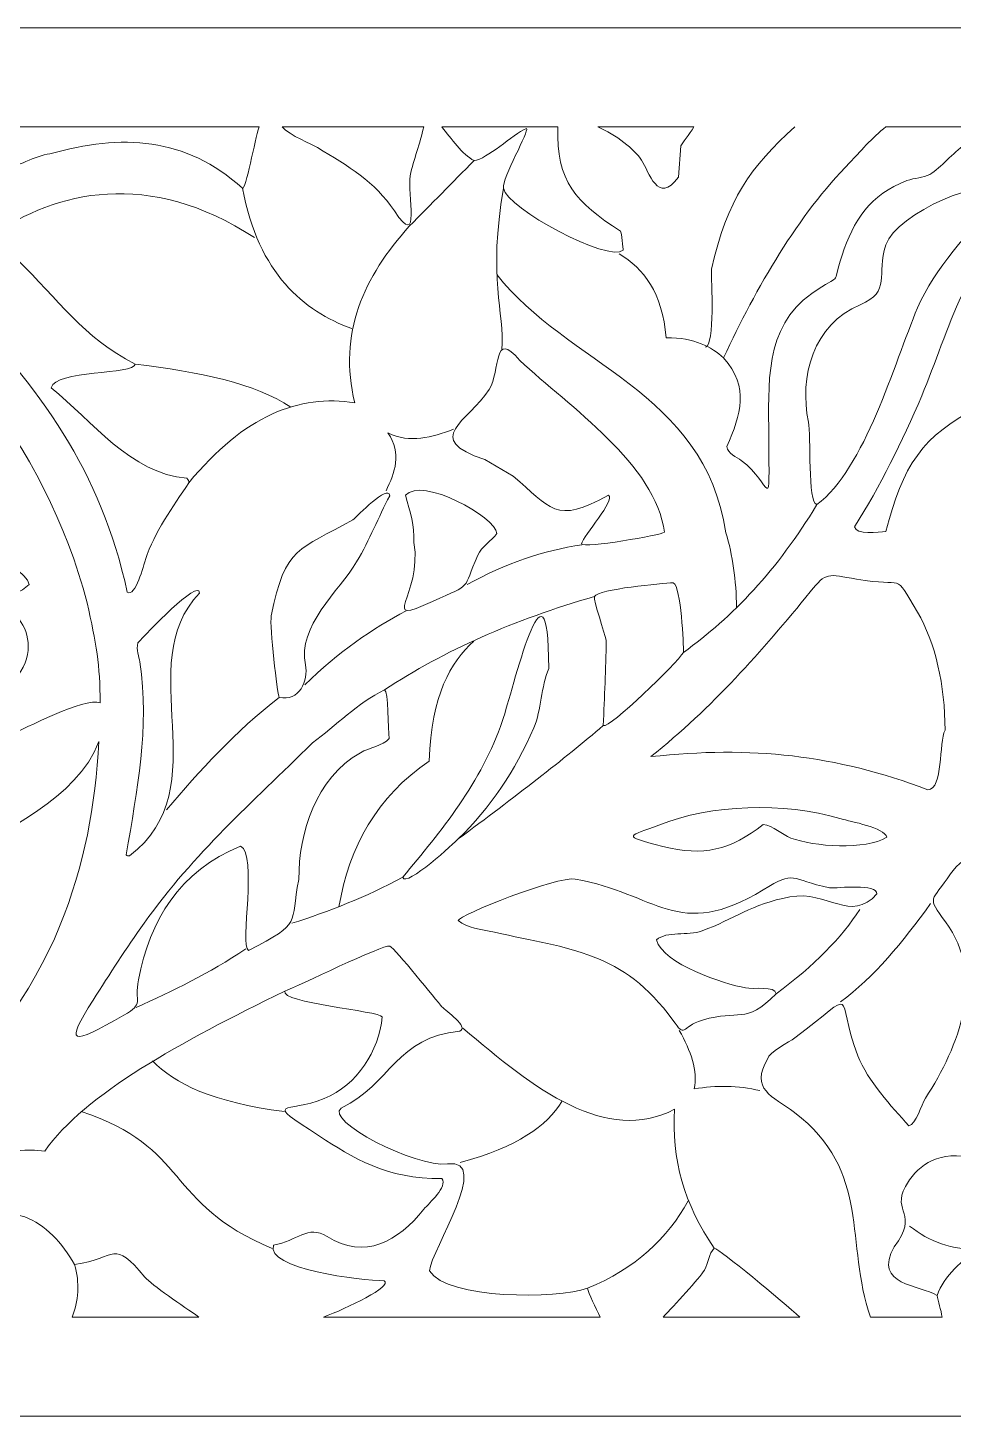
# Model space of a CAD drawing. Header units: centimetres. Extents: x 1.9 to 20.1, y -9.5 to -4.
# Drawn here: x 12.86 to 16.55, y -9.5 to -3.96 of the extents above; entities that cross this region are included whole.
import ezdxf

# ---------------------------------------------------------------- set-up
doc = ezdxf.new("R2010")
doc.units = ezdxf.units.CM
doc.header["$MEASUREMENT"] = 0
doc.layers.add('layer 1', color=7, linetype='Continuous')

msp = doc.modelspace()

# ---------------------------------------------------------------- linework, layer by layer
at = {"layer": 'layer 1', "color": 250, "lineweight": 9}
msp.add_open_spline([(20.06732, -3.95678), (20.06732, -3.95678), (20.06732, -9.5), (20.06732, -9.5), (20.06732, -9.5), (20.06732, -9.5), (1.85394, -9.5), (1.85394, -9.5), (1.85394, -9.5), (1.85394, -9.5), (1.85394, -3.95678), (1.85394, -3.95678), (1.85394, -3.95678), (1.85394, -3.95678), (20.06732, -3.95678), (20.06732, -3.95678)], degree=3, knots=[0, 0, 0, 0, 0.2, 0.2, 0.2, 0.2, 0.4, 0.4, 0.4, 0.4, 0.6, 0.6, 0.6, 0.6, 1, 1, 1, 1], dxfattribs=at)
at = {"layer": 'layer 1', "color": 7, "lineweight": 9}
for points, knots in [([(16.28242, -4.35274), (16.28242, -4.35274), (17.21853, -4.35274), (17.21853, -4.35274), (17.21853, -4.35274), (17.15992, -4.39029), (17.11792, -4.44594), (17.08216, -4.50475), (17.08216, -4.50475), (17.0283, -4.59328), (17.04896, -4.59611), (16.978, -4.50301), (16.978, -4.50301), (16.89273, -4.39125), (16.7509, -4.3215), (16.59842, -4.42283), (16.59842, -4.42283), (16.54866, -4.45587), (16.50377, -4.5146), (16.45704, -4.54218), (16.45704, -4.54218), (16.43076, -4.55766), (16.39739, -4.5552), (16.36585, -4.56713), (16.36585, -4.56713), (16.21951, -4.62252), (16.15226, -4.72785), (16.10725, -4.86469), (16.10725, -4.86469), (16.06199, -5.00222), (16.11669, -4.92676), (15.98632, -5.0179), (15.98632, -5.0179), (15.79451, -5.15202), (15.81466, -5.38584), (15.8152, -5.58804), (15.8152, -5.58804), (15.81604, -5.917), (15.82876, -5.77847), (15.70541, -5.68424), (15.70541, -5.68424), (15.6863, -5.66968), (15.65138, -5.65749), (15.64776, -5.629), (15.64776, -5.629), (15.70444, -5.49752), (15.73865, -5.39556), (15.63474, -5.27446), (15.63474, -5.27446), (15.76535, -4.99333), (15.93255, -4.7044), (16.13892, -4.49407), (16.13892, -4.49407), (16.17476, -4.45753), (16.22919, -4.39275), (16.28242, -4.35274)], [0, 0, 0, 0, 0.0666667, 0.0666667, 0.0666667, 0.0666667, 0.1333333, 0.1333333, 0.1333333, 0.1333333, 0.2, 0.2, 0.2, 0.2, 0.2666667, 0.2666667, 0.2666667, 0.2666667, 0.3333333, 0.3333333, 0.3333333, 0.3333333, 0.4, 0.4, 0.4, 0.4, 0.4666667, 0.4666667, 0.4666667, 0.4666667, 0.5333333, 0.5333333, 0.5333333, 0.5333333, 0.6, 0.6, 0.6, 0.6, 0.6666667, 0.6666667, 0.6666667, 0.6666667, 0.7333333, 0.7333333, 0.7333333, 0.7333333, 0.8, 0.8, 0.8, 0.8, 0.8666667, 0.8666667, 0.8666667, 0.8666667, 1, 1, 1, 1]), ([(12.49574, -4.35274), (12.49574, -4.35274), (13.78126, -4.35274), (13.78126, -4.35274), (13.78126, -4.35274), (13.76441, -4.40409), (13.72782, -4.60667), (13.71472, -4.59741), (13.71472, -4.59741), (13.48778, -4.39159), (13.23353, -4.37986), (12.94631, -4.46024), (12.94631, -4.46024), (12.88878, -4.46521), (12.80907, -4.51956), (12.76961, -4.51009), (12.76961, -4.51009), (12.73864, -4.50271), (12.7117, -4.45932), (12.68589, -4.44239), (12.68589, -4.44239), (12.65968, -4.42528), (12.55865, -4.38365), (12.49574, -4.35274)], [0, 0, 0, 0, 0.1428571, 0.1428571, 0.1428571, 0.1428571, 0.2857143, 0.2857143, 0.2857143, 0.2857143, 0.4285714, 0.4285714, 0.4285714, 0.4285714, 0.5714286, 0.5714286, 0.5714286, 0.5714286, 0.7142857, 0.7142857, 0.7142857, 0.7142857, 1, 1, 1, 1]), ([(13.87307, -4.35274), (13.87307, -4.35274), (14.43799, -4.35274), (14.43799, -4.35274), (14.43799, -4.35274), (14.42414, -4.41916), (14.39778, -4.48127), (14.38447, -4.54752), (14.38447, -4.54752), (14.37083, -4.61555), (14.4289, -4.84946), (14.32119, -4.68826), (14.32119, -4.68826), (14.24234, -4.57021), (14.13847, -4.50994), (14.01423, -4.4353), (14.01423, -4.4353), (13.99284, -4.42241), (13.90403, -4.38662), (13.87307, -4.35274)], [0, 0, 0, 0, 0.1666667, 0.1666667, 0.1666667, 0.1666667, 0.3333333, 0.3333333, 0.3333333, 0.3333333, 0.5, 0.5, 0.5, 0.5, 0.6666667, 0.6666667, 0.6666667, 0.6666667, 1, 1, 1, 1]), ([(14.51008, -4.35274), (14.51008, -4.35274), (14.97317, -4.35274), (14.97317, -4.35274), (14.97317, -4.35274), (14.96554, -4.56958), (15.04604, -4.65518), (15.22354, -4.76845), (15.22354, -4.76845), (15.22729, -4.7747), (15.2341, -4.83816), (15.23468, -4.84507), (15.23468, -4.84507), (15.17561, -4.89535), (14.76939, -4.67809), (14.75658, -4.59741), (14.75658, -4.59741), (14.75003, -4.55619), (14.86191, -4.36768), (14.84773, -4.35867), (14.84773, -4.35867), (14.79266, -4.38241), (14.68883, -4.48327), (14.63935, -4.48694), (14.63935, -4.48694), (14.59196, -4.46408), (14.54871, -4.39751), (14.51008, -4.35274)], [0, 0, 0, 0, 0.125, 0.125, 0.125, 0.125, 0.25, 0.25, 0.25, 0.25, 0.375, 0.375, 0.375, 0.375, 0.5, 0.5, 0.5, 0.5, 0.625, 0.625, 0.625, 0.625, 0.75, 0.75, 0.75, 0.75, 1, 1, 1, 1]), ([(15.13265, -4.35274), (15.13265, -4.35274), (15.51581, -4.35274), (15.51581, -4.35274), (15.51581, -4.35274), (15.4985, -4.38111), (15.46905, -4.41928), (15.46354, -4.42817), (15.46354, -4.42817), (15.46354, -4.42817), (15.45424, -4.55286), (15.45424, -4.55286), (15.45424, -4.55286), (15.37101, -4.66658), (15.33831, -4.53174), (15.30727, -4.4852), (15.30727, -4.4852), (15.27899, -4.44285), (15.20566, -4.38299), (15.13265, -4.35274)], [0, 0, 0, 0, 0.1666667, 0.1666667, 0.1666667, 0.1666667, 0.3333333, 0.3333333, 0.3333333, 0.3333333, 0.5, 0.5, 0.5, 0.5, 0.6666667, 0.6666667, 0.6666667, 0.6666667, 1, 1, 1, 1]), ([(15.91854, -4.35274), (15.74329, -4.50972), (15.64826, -4.64447), (15.58635, -4.91992), (15.58635, -4.91992), (15.58551, -4.96376), (15.60095, -5.22582), (15.5622, -5.23171)], [0, 0, 0, 0, 0.3333333, 0.3333333, 0.3333333, 0.3333333, 1, 1, 1, 1]), ([(16.72311, -4.63837), (16.69992, -4.52828), (16.32277, -4.70027), (16.28217, -4.82368), (16.28217, -4.82368), (16.2428, -4.94324), (16.30524, -5.01002), (16.1798, -5.06246), (16.1798, -5.06246), (15.99349, -5.1403), (15.93518, -5.351), (15.97331, -5.53101), (15.97331, -5.53101), (15.98416, -5.58228), (15.96889, -5.85456), (16.0068, -5.86065), (16.0068, -5.86065), (16.19991, -5.71686), (16.31383, -5.29995), (16.40865, -5.07493), (16.40865, -5.07493), (16.47632, -4.91432), (16.61615, -4.77887), (16.72311, -4.63837)], [0, 0, 0, 0, 0.1428571, 0.1428571, 0.1428571, 0.1428571, 0.2857143, 0.2857143, 0.2857143, 0.2857143, 0.4285714, 0.4285714, 0.4285714, 0.4285714, 0.5714286, 0.5714286, 0.5714286, 0.5714286, 0.7142857, 0.7142857, 0.7142857, 0.7142857, 1, 1, 1, 1]), ([(13.14697, -6.65158), (13.08514, -6.62811), (12.84394, -6.75692), (12.78821, -6.77999), (12.78821, -6.77999), (12.79259, -6.753), (12.79764, -6.56724), (12.80685, -6.55727), (12.80685, -6.55727), (12.95899, -6.39178), (12.74115, -6.14562), (12.68959, -6.39336), (12.68959, -6.39336), (12.65881, -6.54129), (12.76643, -6.46361), (12.61333, -6.55017), (12.61333, -6.55017), (12.44246, -6.64671), (12.51013, -6.69514), (12.45702, -6.48067), (12.45702, -6.48067), (12.45702, -6.16314), (12.24305, -6.58112), (12.23005, -6.57687), (12.23005, -6.57687), (12.22454, -6.57508), (12.03457, -6.30159), (12.02726, -6.29183), (12.02726, -6.29183), (11.84026, -6.10645), (11.95114, -6.21428), (12.08121, -6.10293), (12.08121, -6.10293), (12.12651, -6.1029), (12.18407, -6.15379), (12.22262, -6.16884), (12.22262, -6.16884), (12.34569, -6.21711), (12.73393, -6.30843), (12.86447, -6.17957), (12.86447, -6.17957), (12.84957, -6.09406), (12.46491, -5.9372), (12.40308, -5.92477), (12.40308, -5.92477), (12.34694, -5.9135), (12.20281, -5.93428), (12.17052, -5.92123), (12.17052, -5.92123), (12.15613, -5.91543), (12.13468, -5.86336), (12.15379, -5.85527), (12.15379, -5.85527), (12.15596, -5.85435), (12.26238, -5.88798), (12.27656, -5.89093), (12.27656, -5.89093), (12.50304, -5.93799), (12.65922, -5.72049), (12.49236, -5.54707), (12.49236, -5.54707), (12.48702, -5.53059), (12.50942, -5.51286), (12.51284, -5.49897), (12.51284, -5.49897), (12.57762, -5.23679), (12.33417, -5.39686), (12.25984, -5.29227), (12.25984, -5.29227), (12.16397, -5.15736), (11.95364, -5.28576), (11.9287, -5.42414), (11.9287, -5.42414), (11.9287, -5.42414), (11.9287, -5.58984), (11.9287, -5.58984), (11.9287, -5.58984), (11.96444, -5.67422), (11.95289, -5.77338), (11.92493, -5.65574), (11.92493, -5.65574), (11.87847, -5.46026), (11.85769, -5.28593), (11.67748, -5.14973), (11.67748, -5.14973), (11.65683, -5.13412), (11.56025, -5.08106), (11.56025, -5.06067), (11.56025, -5.06067), (11.6766, -4.95211), (11.86228, -5.00881), (11.68123, -4.87356), (11.68123, -4.87356), (11.5291, -4.75993), (11.48317, -4.75601), (11.29794, -4.75601), (11.29794, -4.75601), (11.2511, -4.76465), (11.20301, -4.79426), (11.15657, -4.80052), (11.15657, -4.80052), (11.1481, -4.79339), (11.04465, -4.60847), (11.04494, -4.60809), (11.04494, -4.60809), (11.21335, -4.57438), (11.768, -4.73824), (11.87095, -4.80232), (11.87095, -4.80232), (12.50371, -5.06613), (12.9292, -5.62295), (13.0952, -6.25261), (13.0952, -6.25261), (13.13086, -6.41356), (13.14729, -6.50162), (13.14697, -6.65158)], [0, 0, 0, 0, 0.0333333, 0.0333333, 0.0333333, 0.0333333, 0.0666667, 0.0666667, 0.0666667, 0.0666667, 0.1, 0.1, 0.1, 0.1, 0.1333333, 0.1333333, 0.1333333, 0.1333333, 0.1666667, 0.1666667, 0.1666667, 0.1666667, 0.2, 0.2, 0.2, 0.2, 0.2333333, 0.2333333, 0.2333333, 0.2333333, 0.2666667, 0.2666667, 0.2666667, 0.2666667, 0.3, 0.3, 0.3, 0.3, 0.3333333, 0.3333333, 0.3333333, 0.3333333, 0.3666667, 0.3666667, 0.3666667, 0.3666667, 0.4, 0.4, 0.4, 0.4, 0.4333333, 0.4333333, 0.4333333, 0.4333333, 0.4666667, 0.4666667, 0.4666667, 0.4666667, 0.5, 0.5, 0.5, 0.5, 0.5333333, 0.5333333, 0.5333333, 0.5333333, 0.5666667, 0.5666667, 0.5666667, 0.5666667, 0.6, 0.6, 0.6, 0.6, 0.6333333, 0.6333333, 0.6333333, 0.6333333, 0.6666667, 0.6666667, 0.6666667, 0.6666667, 0.7, 0.7, 0.7, 0.7, 0.7333333, 0.7333333, 0.7333333, 0.7333333, 0.7666667, 0.7666667, 0.7666667, 0.7666667, 0.8, 0.8, 0.8, 0.8, 0.8333333, 0.8333333, 0.8333333, 0.8333333, 0.8666667, 0.8666667, 0.8666667, 0.8666667, 0.9, 0.9, 0.9, 0.9, 0.9333333, 0.9333333, 0.9333333, 0.9333333, 1, 1, 1, 1]), ([(17.04124, -4.68113), (17.01988, -4.71559), (17.04691, -4.7871), (17.02263, -4.82192), (17.02263, -4.82192), (17.00774, -4.8432), (16.92127, -4.87524), (16.89423, -4.89139), (16.89423, -4.89139), (16.71751, -4.99713), (16.67573, -5.13767), (16.71198, -5.32435), (16.71198, -5.32435), (16.73817, -5.45968), (16.77472, -5.41104), (16.65795, -5.46869), (16.65795, -5.46869), (16.42455, -5.58382), (16.34959, -5.70851), (16.28217, -5.96753), (16.28217, -5.96753), (16.25355, -5.97045), (16.16245, -5.98296), (16.15748, -5.94972), (16.15748, -5.94972), (16.25872, -5.78673), (16.34708, -5.6114), (16.42542, -5.4259), (16.42542, -5.4259), (16.534, -5.16875), (16.60723, -4.8432), (16.844, -4.71321), (16.844, -4.71321), (16.88722, -4.68952), (17.03473, -4.59461), (17.04124, -4.68113)], [0, 0, 0, 0, 0.1, 0.1, 0.1, 0.1, 0.2, 0.2, 0.2, 0.2, 0.3, 0.3, 0.3, 0.3, 0.4, 0.4, 0.4, 0.4, 0.5, 0.5, 0.5, 0.5, 0.6, 0.6, 0.6, 0.6, 0.7, 0.7, 0.7, 0.7, 0.8, 0.8, 0.8, 0.8, 1, 1, 1, 1]), ([(13.50076, -5.77335), (13.43731, -5.87092), (13.36347, -5.96979), (13.32776, -6.07978), (13.32776, -6.07978), (13.32101, -6.10056), (13.28772, -6.23309), (13.25518, -6.20986), (13.25518, -6.20986), (13.15188, -5.73079), (12.9061, -5.38717), (12.56494, -5.04465), (12.56494, -5.04465), (12.47167, -4.97202), (12.39991, -4.96421), (12.50542, -4.89497), (12.50542, -4.89497), (12.69594, -4.76986), (12.68191, -4.75168), (12.81607, -4.8825), (12.81607, -4.8825), (12.98135, -5.04364), (13.07722, -5.19187), (13.2868, -5.29941), (13.2868, -5.29941), (13.28467, -5.34225), (12.96426, -5.32306), (12.9519, -5.39386), (12.9519, -5.39386), (13.11677, -5.52755), (13.26728, -5.73576), (13.49329, -5.75553), (13.49329, -5.75553), (13.49996, -5.7635), (13.50076, -5.76313), (13.50076, -5.77335)], [0, 0, 0, 0, 0.1, 0.1, 0.1, 0.1, 0.2, 0.2, 0.2, 0.2, 0.3, 0.3, 0.3, 0.3, 0.4, 0.4, 0.4, 0.4, 0.5, 0.5, 0.5, 0.5, 0.6, 0.6, 0.6, 0.6, 0.7, 0.7, 0.7, 0.7, 0.8, 0.8, 0.8, 0.8, 1, 1, 1, 1]), ([(13.50076, -5.77335), (13.72156, -5.50515), (13.94237, -5.41788), (14.16312, -5.45442), (14.16312, -5.45442), (14.095, -5.17638), (14.19878, -4.9507), (14.38076, -4.74888)], [0, 0, 0, 0, 0.3333333, 0.3333333, 0.3333333, 0.3333333, 1, 1, 1, 1]), ([(15.218, -4.85935), (15.31657, -4.9177), (15.38937, -5.01411), (15.40589, -5.19428), (15.40589, -5.19428), (15.52086, -5.19416), (15.58585, -5.23082), (15.63474, -5.27446)], [0, 0, 0, 0, 0.3333333, 0.3333333, 0.3333333, 0.3333333, 1, 1, 1, 1]), ([(14.73034, -4.94235), (15.00575, -5.29803), (15.55874, -5.40616), (15.64404, -5.97291), (15.64404, -5.97291), (15.67112, -6.06235), (15.68521, -6.1618), (15.68625, -6.27131)], [0, 0, 0, 0, 0.3333333, 0.3333333, 0.3333333, 0.3333333, 1, 1, 1, 1]), ([(15.39842, -5.97112), (15.38674, -5.98091), (15.07758, -6.03699), (15.06728, -6.01742), (15.06728, -6.01742), (15.07579, -5.98384), (15.20465, -5.84217), (15.1752, -5.82323), (15.1752, -5.82323), (14.96407, -5.94154), (14.94305, -5.87341), (14.79566, -5.7466), (14.79566, -5.7466), (14.79566, -5.7466), (14.68216, -5.68069), (14.68216, -5.68069), (14.68216, -5.68069), (14.42969, -5.59717), (14.61645, -5.52955), (14.69893, -5.40094), (14.69893, -5.40094), (14.74644, -5.32677), (14.71315, -5.15632), (14.82173, -5.28513), (14.82173, -5.28513), (15.01997, -5.46952), (15.36517, -5.7015), (15.39842, -5.97112)], [0, 0, 0, 0, 0.125, 0.125, 0.125, 0.125, 0.25, 0.25, 0.25, 0.25, 0.375, 0.375, 0.375, 0.375, 0.5, 0.5, 0.5, 0.5, 0.625, 0.625, 0.625, 0.625, 0.75, 0.75, 0.75, 0.75, 1, 1, 1, 1]), ([(14.28777, -5.80542), (14.32319, -5.73238), (14.35148, -5.658), (14.29557, -5.57406), (14.29557, -5.57406), (14.38289, -5.61698), (14.4702, -5.59305), (14.55746, -5.55955)], [0, 0, 0, 0, 0.3333333, 0.3333333, 0.3333333, 0.3333333, 1, 1, 1, 1]), ([(14.73051, -5.97646), (14.70768, -6.0042), (14.6691, -6.0286), (14.65425, -6.06197), (14.65425, -6.06197), (14.58929, -6.20806), (14.63873, -6.17164), (14.47379, -6.24727), (14.47379, -6.24727), (14.24998, -6.34986), (14.4339, -6.22454), (14.39937, -6.01208), (14.39937, -6.01208), (14.40166, -5.94208), (14.3841, -5.89122), (14.36586, -5.82323), (14.36586, -5.82323), (14.43066, -5.74719), (14.72583, -5.90963), (14.73051, -5.97646)], [0, 0, 0, 0, 0.1666667, 0.1666667, 0.1666667, 0.1666667, 0.3333333, 0.3333333, 0.3333333, 0.3333333, 0.5, 0.5, 0.5, 0.5, 0.6666667, 0.6666667, 0.6666667, 0.6666667, 1, 1, 1, 1]), ([(14.30258, -5.82498), (14.25662, -5.91204), (14.22432, -5.99924), (14.17051, -6.08872), (14.17051, -6.08872), (14.10051, -6.2051), (13.93248, -6.34723), (13.96585, -6.50029), (13.96585, -6.50029), (13.97962, -6.56315), (13.94099, -6.64796), (13.86169, -6.63031), (13.86169, -6.63031), (13.85426, -6.61609), (13.82209, -6.3451), (13.83002, -6.30426), (13.83002, -6.30426), (13.88496, -6.02322), (13.94141, -6.04308), (14.15565, -5.92123), (14.15565, -5.92123), (14.17317, -5.90663), (14.29699, -5.77727), (14.30258, -5.82498)], [0, 0, 0, 0, 0.1428571, 0.1428571, 0.1428571, 0.1428571, 0.2857143, 0.2857143, 0.2857143, 0.2857143, 0.4285714, 0.4285714, 0.4285714, 0.4285714, 0.5714286, 0.5714286, 0.5714286, 0.5714286, 0.7142857, 0.7142857, 0.7142857, 0.7142857, 1, 1, 1, 1]), ([(14.937, -6.5145), (14.906, -6.58822), (14.90813, -6.68004), (14.87751, -6.75149), (14.87751, -6.75149), (14.803, -6.92529), (14.70251, -7.07134), (14.57612, -7.19515), (14.57612, -7.19515), (14.56606, -7.20499), (14.36615, -7.39255), (14.35472, -7.34836), (14.35472, -7.34836), (14.50624, -7.16548), (14.6701, -6.96762), (14.75286, -6.72297), (14.75286, -6.72297), (14.79124, -6.60941), (14.9362, -5.9911), (14.937, -6.5145)], [0, 0, 0, 0, 0.1666667, 0.1666667, 0.1666667, 0.1666667, 0.3333333, 0.3333333, 0.3333333, 0.3333333, 0.5, 0.5, 0.5, 0.5, 0.6666667, 0.6666667, 0.6666667, 0.6666667, 1, 1, 1, 1]), ([(16.51846, -6.76038), (16.49217, -6.81119), (16.51332, -6.99583), (16.44962, -6.99912), (16.44962, -6.99912), (16.08152, -6.85905), (15.74491, -6.82325), (15.34494, -6.86664), (15.34494, -6.86664), (15.58785, -6.67136), (15.78867, -6.44617), (15.98073, -6.20806), (15.98073, -6.20806), (16.04443, -6.12914), (16.05069, -6.1374), (16.16495, -6.15816), (16.16495, -6.15816), (16.36428, -6.19447), (16.30933, -6.1217), (16.40865, -6.29004), (16.40865, -6.29004), (16.47928, -6.40968), (16.51846, -6.58284), (16.51846, -6.76038)], [0, 0, 0, 0, 0.1428571, 0.1428571, 0.1428571, 0.1428571, 0.2857143, 0.2857143, 0.2857143, 0.2857143, 0.4285714, 0.4285714, 0.4285714, 0.4285714, 0.5714286, 0.5714286, 0.5714286, 0.5714286, 0.7142857, 0.7142857, 0.7142857, 0.7142857, 1, 1, 1, 1]), ([(13.54352, -6.2134), (13.26819, -6.50003), (13.6237, -6.9897), (13.26448, -7.26281), (13.26448, -7.26281), (13.26097, -7.26235), (13.25146, -7.26276), (13.25146, -7.25927), (13.25146, -7.25927), (13.29397, -6.996), (13.34525, -6.75717), (13.30541, -6.48781), (13.30541, -6.48781), (13.30278, -6.47), (13.2898, -6.43868), (13.29797, -6.41297), (13.29797, -6.41297), (13.32756, -6.37693), (13.54352, -6.15359), (13.54352, -6.2134)], [0, 0, 0, 0, 0.1666667, 0.1666667, 0.1666667, 0.1666667, 0.3333333, 0.3333333, 0.3333333, 0.3333333, 0.5, 0.5, 0.5, 0.5, 0.6666667, 0.6666667, 0.6666667, 0.6666667, 1, 1, 1, 1]), ([(15.47471, -6.4504), (15.44944, -6.49273), (15.17896, -6.75646), (15.15471, -6.74257), (15.15471, -6.74257), (15.15893, -6.62772), (15.16585, -6.51752), (15.16585, -6.40229), (15.16585, -6.40229), (15.1603, -6.37547), (15.11522, -6.24102), (15.11938, -6.22767), (15.11938, -6.22767), (15.13506, -6.19718), (15.38862, -6.17498), (15.43375, -6.17244), (15.43375, -6.17244), (15.46688, -6.18841), (15.47471, -6.42394), (15.47471, -6.4504)], [0, 0, 0, 0, 0.1666667, 0.1666667, 0.1666667, 0.1666667, 0.3333333, 0.3333333, 0.3333333, 0.3333333, 0.5, 0.5, 0.5, 0.5, 0.6666667, 0.6666667, 0.6666667, 0.6666667, 1, 1, 1, 1]), ([(14.09967, -7.46625), (14.14084, -7.22677), (14.2506, -7.02666), (14.46057, -6.8842), (14.46057, -6.8842), (14.46944, -6.61879), (14.54441, -6.49252), (14.63781, -6.40517)], [0, 0, 0, 0, 0.3333333, 0.3333333, 0.3333333, 0.3333333, 1, 1, 1, 1]), ([(14.30075, -6.79426), (14.27426, -6.82412), (14.2214, -6.83063), (14.1854, -6.85125), (14.1854, -6.85125), (14.00632, -6.9537), (13.93981, -7.1687), (13.93981, -7.35726), (13.93981, -7.35726), (13.90186, -7.54081), (13.95972, -7.52579), (13.73892, -7.64055), (13.73892, -7.64055), (13.70383, -7.61811), (13.77596, -7.25839), (13.7073, -7.22364), (13.7073, -7.22364), (13.46297, -7.32381), (13.3452, -7.52182), (13.29985, -7.75815), (13.29985, -7.75815), (13.28246, -7.84854), (13.32496, -7.85125), (13.24216, -7.89889), (13.24216, -7.89889), (13.02665, -8.02279), (13.00454, -8.01867), (13.11935, -7.83832), (13.11935, -7.83832), (13.18496, -7.7352), (13.25117, -7.63096), (13.32218, -7.53187), (13.32218, -7.53187), (13.52741, -7.24529), (13.74685, -7.05716), (13.99379, -6.81208), (13.99379, -6.81208), (14.08662, -6.74186), (14.17485, -6.65351), (14.28214, -6.60003), (14.28214, -6.60003), (14.29707, -6.60262), (14.2949, -6.75897), (14.30075, -6.79426)], [0, 0, 0, 0, 0.0833333, 0.0833333, 0.0833333, 0.0833333, 0.1666667, 0.1666667, 0.1666667, 0.1666667, 0.25, 0.25, 0.25, 0.25, 0.3333333, 0.3333333, 0.3333333, 0.3333333, 0.4166667, 0.4166667, 0.4166667, 0.4166667, 0.5, 0.5, 0.5, 0.5, 0.5833333, 0.5833333, 0.5833333, 0.5833333, 0.6666667, 0.6666667, 0.6666667, 0.6666667, 0.75, 0.75, 0.75, 0.75, 0.8333333, 0.8333333, 0.8333333, 0.8333333, 1, 1, 1, 1]), ([(13.14192, -6.80674), (13.14192, -6.80674), (13.14192, -6.80674), (13.14192, -6.80674), (13.14192, -6.80674), (13.12811, -7.06045), (13.08551, -7.29876), (12.9854, -7.54436), (12.9854, -7.54436), (12.77131, -8.06956), (12.20707, -8.61441), (11.65144, -8.75766), (11.65144, -8.75766), (11.54157, -8.78603), (11.03062, -8.91498), (10.99846, -8.8539), (10.99846, -8.8539), (11.00118, -8.82967), (11.02279, -8.81582), (11.0338, -8.79862), (11.0338, -8.79862), (11.11256, -8.61011), (11.00351, -8.64374), (11.1733, -8.70243), (11.1733, -8.70243), (11.21485, -8.71683), (11.52618, -8.71836), (11.45797, -8.63118), (11.45797, -8.63118), (11.36485, -8.61295), (11.02258, -8.33937), (11.33144, -8.50824), (11.33144, -8.50824), (11.70192, -8.71072), (12.16969, -8.54219), (12.26726, -8.15011), (12.26726, -8.15011), (12.31369, -7.96355), (12.24957, -8.01733), (12.40121, -7.95768), (12.40121, -7.95768), (12.62502, -7.86966), (12.79822, -7.5967), (12.617, -7.38934), (12.617, -7.38934), (12.49445, -7.24905), (12.50487, -7.33319), (12.67098, -7.2183), (12.67098, -7.2183), (12.73373, -7.17487), (13.05803, -7.03491), (13.14192, -6.80674)], [0, 0, 0, 0, 0.0714286, 0.0714286, 0.0714286, 0.0714286, 0.1428571, 0.1428571, 0.1428571, 0.1428571, 0.2142857, 0.2142857, 0.2142857, 0.2142857, 0.2857143, 0.2857143, 0.2857143, 0.2857143, 0.3571429, 0.3571429, 0.3571429, 0.3571429, 0.4285714, 0.4285714, 0.4285714, 0.4285714, 0.5, 0.5, 0.5, 0.5, 0.5714286, 0.5714286, 0.5714286, 0.5714286, 0.6428571, 0.6428571, 0.6428571, 0.6428571, 0.7142857, 0.7142857, 0.7142857, 0.7142857, 0.7857143, 0.7857143, 0.7857143, 0.7857143, 0.8571429, 0.8571429, 0.8571429, 0.8571429, 1, 1, 1, 1]), ([(16.28585, -7.18802), (16.20162, -7.24124), (15.99379, -7.22589), (15.90264, -7.19157), (15.90264, -7.19157), (15.86743, -7.17829), (15.83335, -7.1415), (15.79285, -7.13808), (15.79285, -7.13808), (15.66173, -7.23978), (15.55435, -7.26628), (15.39287, -7.22543), (15.39287, -7.22543), (15.21407, -7.18021), (15.26247, -7.18451), (15.3761, -7.13987), (15.3761, -7.13987), (15.58802, -7.05665), (15.86993, -7.04672), (16.10355, -7.11493), (16.10355, -7.11493), (16.13984, -7.12552), (16.27808, -7.15072), (16.28585, -7.18802)], [0, 0, 0, 0, 0.1428571, 0.1428571, 0.1428571, 0.1428571, 0.2857143, 0.2857143, 0.2857143, 0.2857143, 0.4285714, 0.4285714, 0.4285714, 0.4285714, 0.5714286, 0.5714286, 0.5714286, 0.5714286, 0.7142857, 0.7142857, 0.7142857, 0.7142857, 1, 1, 1, 1]), ([(16.50643, -9.10407), (16.50643, -9.10407), (16.22093, -9.10407), (16.22093, -9.10407), (16.22093, -9.10407), (16.11805, -8.81031), (16.22536, -8.52088), (15.91748, -8.28732), (15.91748, -8.28732), (15.8318, -8.22228), (15.73648, -8.19541), (15.81145, -8.07172), (15.81145, -8.07172), (15.81145, -8.04937), (15.89914, -8.00497), (15.91937, -7.98975), (15.91937, -7.98975), (16.18289, -7.79127), (16.0748, -7.80824), (16.17053, -8.061), (16.17053, -8.061), (16.20888, -8.16226), (16.30562, -8.26241), (16.37328, -8.34075), (16.37328, -8.34075), (16.40348, -8.33495), (16.42355, -8.25628), (16.44027, -8.23029), (16.44027, -8.23029), (16.57544, -8.02045), (16.68264, -7.7488), (16.52029, -7.52653), (16.52029, -7.52653), (16.44337, -7.42116), (16.46356, -7.44928), (16.54072, -7.33411), (16.54072, -7.33411), (16.588, -7.2636), (16.75023, -7.16336), (16.71935, -7.31091), (16.71935, -7.31091), (16.69925, -7.40693), (16.73508, -7.55879), (16.82169, -7.62449), (16.82169, -7.62449), (16.842, -7.63992), (16.88677, -7.65744), (16.89051, -7.68685), (16.89051, -7.68685), (16.7171, -7.94181), (16.64643, -8.26766), (17.04495, -8.3871), (17.04495, -8.3871), (17.06914, -8.39432), (17.15286, -8.39912), (17.15286, -8.42981), (17.15286, -8.42981), (17.13059, -8.46381), (17.12266, -8.59034), (17.09146, -8.60443), (17.09146, -8.60443), (16.80275, -8.73484), (16.84158, -8.51174), (16.6096, -8.46548), (16.6096, -8.46548), (16.48053, -8.4397), (16.40014, -8.50954), (16.36027, -8.58307), (16.36027, -8.58307), (16.30432, -8.68629), (16.41691, -8.68846), (16.31562, -8.82361), (16.31562, -8.82361), (16.22832, -8.97838), (16.41933, -8.97537), (16.48679, -9.0178), (16.48679, -9.0178), (16.48937, -9.03879), (16.5031, -9.07708), (16.50643, -9.10407)], [0, 0, 0, 0, 0.047619, 0.047619, 0.047619, 0.047619, 0.0952381, 0.0952381, 0.0952381, 0.0952381, 0.1428571, 0.1428571, 0.1428571, 0.1428571, 0.1904762, 0.1904762, 0.1904762, 0.1904762, 0.2380952, 0.2380952, 0.2380952, 0.2380952, 0.2857143, 0.2857143, 0.2857143, 0.2857143, 0.3333333, 0.3333333, 0.3333333, 0.3333333, 0.3809524, 0.3809524, 0.3809524, 0.3809524, 0.4285714, 0.4285714, 0.4285714, 0.4285714, 0.4761905, 0.4761905, 0.4761905, 0.4761905, 0.5238095, 0.5238095, 0.5238095, 0.5238095, 0.5714286, 0.5714286, 0.5714286, 0.5714286, 0.6190476, 0.6190476, 0.6190476, 0.6190476, 0.6666667, 0.6666667, 0.6666667, 0.6666667, 0.7142857, 0.7142857, 0.7142857, 0.7142857, 0.7619048, 0.7619048, 0.7619048, 0.7619048, 0.8095238, 0.8095238, 0.8095238, 0.8095238, 0.8571429, 0.8571429, 0.8571429, 0.8571429, 0.9047619, 0.9047619, 0.9047619, 0.9047619, 1, 1, 1, 1]), ([(16.2468, -7.41428), (16.14042, -7.53405), (16.05107, -7.39864), (15.89889, -7.42675), (15.89889, -7.42675), (15.74595, -7.45499), (15.67662, -7.51598), (15.54913, -7.56217), (15.54913, -7.56217), (15.49058, -7.58336), (15.4091, -7.56191), (15.3668, -7.59779), (15.3668, -7.59779), (15.39396, -7.69674), (15.6364, -7.77321), (15.72218, -7.79022), (15.72218, -7.79022), (15.75293, -7.79632), (15.83999, -7.78046), (15.8449, -7.81338), (15.8449, -7.81338), (15.71725, -7.94028), (15.69857, -7.87353), (15.55098, -7.91851), (15.55098, -7.91851), (15.45995, -7.9462), (15.48673, -7.99422), (15.43192, -7.91851), (15.43192, -7.91851), (15.23226, -7.64259), (15.02289, -7.63662), (14.72124, -7.56751), (14.72124, -7.56751), (14.66354, -7.55428), (14.61328, -7.55236), (14.57612, -7.52115), (14.57612, -7.52115), (14.57674, -7.49921), (14.97262, -7.34316), (15.04308, -7.35546), (15.04308, -7.35546), (15.36726, -7.41203), (15.45165, -7.60605), (15.79285, -7.39821), (15.79285, -7.39821), (15.92224, -7.31946), (15.89938, -7.35513), (16.05703, -7.39108), (16.05703, -7.39108), (16.0922, -7.3918), (16.2468, -7.37248), (16.2468, -7.41428)], [0, 0, 0, 0, 0.0714286, 0.0714286, 0.0714286, 0.0714286, 0.1428571, 0.1428571, 0.1428571, 0.1428571, 0.2142857, 0.2142857, 0.2142857, 0.2142857, 0.2857143, 0.2857143, 0.2857143, 0.2857143, 0.3571429, 0.3571429, 0.3571429, 0.3571429, 0.4285714, 0.4285714, 0.4285714, 0.4285714, 0.5, 0.5, 0.5, 0.5, 0.5714286, 0.5714286, 0.5714286, 0.5714286, 0.6428571, 0.6428571, 0.6428571, 0.6428571, 0.7142857, 0.7142857, 0.7142857, 0.7142857, 0.7857143, 0.7857143, 0.7857143, 0.7857143, 0.8571429, 0.8571429, 0.8571429, 0.8571429, 1, 1, 1, 1]), ([(15.1419, -9.10407), (15.1419, -9.10407), (14.03873, -9.10407), (14.03873, -9.10407), (14.03873, -9.10407), (14.12912, -9.0702), (14.31768, -8.98042), (14.2803, -8.95898), (14.2803, -8.95898), (14.19166, -8.95898), (13.80199, -8.91146), (13.83937, -8.81648), (13.83937, -8.81648), (13.93202, -8.80205), (13.9744, -8.73305), (14.05329, -8.7826), (14.05329, -8.7826), (14.20426, -8.87739), (14.33491, -8.80193), (14.43841, -8.67394), (14.43841, -8.67394), (14.4604, -8.64683), (14.53453, -8.58488), (14.511, -8.551), (14.511, -8.551), (14.28973, -8.55538), (14.15215, -8.46581), (14.02167, -8.38172), (14.02167, -8.38172), (13.78855, -8.23146), (13.89298, -8.29194), (14.04032, -8.23207), (14.04032, -8.23207), (14.17489, -8.17736), (14.25836, -8.04065), (14.27284, -7.90603), (14.27284, -7.90603), (14.26061, -7.88167), (13.86427, -7.84975), (13.884, -7.8027), (13.884, -7.8027), (13.93085, -7.78613), (14.27743, -7.61523), (14.30258, -7.62274), (14.30258, -7.62274), (14.32582, -7.63451), (14.48863, -7.83979), (14.511, -7.86502), (14.511, -7.86502), (14.5263, -7.8823), (14.62104, -7.94536), (14.58167, -7.96305), (14.58167, -7.96305), (14.33208, -7.98283), (14.30546, -8.17543), (14.10911, -8.2695), (14.10911, -8.2695), (14.03894, -8.31739), (14.407, -8.50983), (14.53331, -8.49218), (14.53331, -8.49218), (14.71232, -8.46723), (14.4697, -8.83513), (14.46077, -8.91982), (14.46077, -8.91982), (14.53519, -9.03507), (14.97003, -9.03174), (15.09143, -8.98931), (15.09143, -8.98931), (15.09627, -9.00779), (15.12484, -9.06873), (15.1419, -9.10407)], [0, 0, 0, 0, 0.0526316, 0.0526316, 0.0526316, 0.0526316, 0.1052632, 0.1052632, 0.1052632, 0.1052632, 0.1578947, 0.1578947, 0.1578947, 0.1578947, 0.2105263, 0.2105263, 0.2105263, 0.2105263, 0.2631579, 0.2631579, 0.2631579, 0.2631579, 0.3157895, 0.3157895, 0.3157895, 0.3157895, 0.3684211, 0.3684211, 0.3684211, 0.3684211, 0.4210526, 0.4210526, 0.4210526, 0.4210526, 0.4736842, 0.4736842, 0.4736842, 0.4736842, 0.5263158, 0.5263158, 0.5263158, 0.5263158, 0.5789474, 0.5789474, 0.5789474, 0.5789474, 0.6315789, 0.6315789, 0.6315789, 0.6315789, 0.6842105, 0.6842105, 0.6842105, 0.6842105, 0.7368421, 0.7368421, 0.7368421, 0.7368421, 0.7894737, 0.7894737, 0.7894737, 0.7894737, 0.8421053, 0.8421053, 0.8421053, 0.8421053, 0.8947368, 0.8947368, 0.8947368, 0.8947368, 1, 1, 1, 1]), ([(15.59753, -8.82895), (15.47814, -8.65575), (15.42546, -8.47099), (15.43938, -8.27459), (15.43938, -8.27459), (15.16686, -8.41638), (14.87959, -8.19495), (14.59472, -7.95058)], [0, 0, 0, 0, 0.3333333, 0.3333333, 0.3333333, 0.3333333, 1, 1, 1, 1]), ([(15.77983, -8.2), (15.69239, -8.17864), (15.60499, -8.17915), (15.51764, -8.19275), (15.51764, -8.19275), (15.53183, -8.1215), (15.50433, -8.04232), (15.45794, -7.95947)], [0, 0, 0, 0, 0.3333333, 0.3333333, 0.3333333, 0.3333333, 1, 1, 1, 1]), ([(13.04492, -8.89486), (12.94798, -8.72215), (12.7691, -8.59443), (12.57424, -8.79154), (12.57424, -8.79154), (12.60458, -8.84539), (12.6915, -8.89716), (12.65054, -8.99107), (12.65054, -8.99107), (12.58806, -9.13411), (12.32032, -9.00279), (12.49052, -8.73097), (12.49052, -8.73097), (12.59298, -8.56739), (12.69819, -8.4049), (12.92587, -8.44228)], [0, 0, 0, 0, 0.2, 0.2, 0.2, 0.2, 0.4, 0.4, 0.4, 0.4, 0.6, 0.6, 0.6, 0.6, 1, 1, 1, 1]), ([(16.48679, -9.0178), (16.5147, -8.93871), (16.5867, -8.87618), (16.65757, -8.82945), (16.65757, -8.82945), (16.54502, -8.84068), (16.45576, -8.80058), (16.37704, -8.74165)], [0, 0, 0, 0, 0.3333333, 0.3333333, 0.3333333, 0.3333333, 1, 1, 1, 1]), ([(13.54126, -9.10407), (13.54126, -9.10407), (13.03484, -9.10407), (13.03484, -9.10407), (13.03484, -9.10407), (13.06086, -9.04592), (13.06642, -8.96357), (13.04492, -8.89486), (13.04492, -8.89486), (13.21668, -8.86874), (13.19578, -8.79036), (13.32585, -8.94475), (13.32585, -8.94475), (13.35163, -8.97534), (13.47923, -9.06156), (13.54126, -9.10407)], [0, 0, 0, 0, 0.2, 0.2, 0.2, 0.2, 0.4, 0.4, 0.4, 0.4, 0.6, 0.6, 0.6, 0.6, 1, 1, 1, 1]), ([(15.93893, -9.10407), (15.93893, -9.10407), (15.39362, -9.10407), (15.39362, -9.10407), (15.39362, -9.10407), (15.43542, -9.0594), (15.53922, -8.94838), (15.5584, -8.91622), (15.5584, -8.91622), (15.57542, -8.88782), (15.57433, -8.85073), (15.59753, -8.82895), (15.59753, -8.82895), (15.61751, -8.83179), (15.87252, -9.04442), (15.93893, -9.10407)], [0, 0, 0, 0, 0.2, 0.2, 0.2, 0.2, 0.4, 0.4, 0.4, 0.4, 0.6, 0.6, 0.6, 0.6, 1, 1, 1, 1])]:
    msp.add_open_spline(points, degree=3, knots=knots, dxfattribs=at)
for points in [[(14.63935, -4.48694), (14.55317, -4.57426), (14.46695, -4.66156), (14.38076, -4.74888)], [(12.7175, -4.78626), (12.96608, -4.60925), (13.34245, -4.51869), (13.76294, -4.79464)], [(13.71472, -4.59741), (13.78013, -4.94131), (13.95885, -5.08594), (14.1507, -5.15782)], [(14.75658, -4.59741), (14.6935, -4.95796), (14.76108, -5.08983), (14.74986, -5.24251)], [(13.2868, -5.29941), (13.54002, -5.33041), (13.76837, -5.37567), (13.90782, -5.47203)], [(16.0068, -5.86065), (15.85016, -6.12104), (15.67037, -6.3101), (15.47471, -6.4504)], [(15.06915, -6.02101), (14.91656, -6.04308), (14.76405, -6.09592), (14.61144, -6.17957)], [(14.28214, -6.60003), (14.51905, -6.44359), (14.79809, -6.31944), (15.11938, -6.22767)], [(14.36779, -6.2847), (14.23316, -6.35632), (14.09858, -6.44722), (13.96402, -6.58042)], [(13.41145, -7.0793), (13.54539, -6.92191), (13.68473, -6.7671), (13.86169, -6.63031)], [(14.57612, -7.19515), (14.79959, -7.02962), (14.99878, -6.87573), (15.15471, -6.74257)], [(13.91191, -7.53187), (14.05955, -7.48483), (14.20714, -7.42771), (14.35472, -7.34836)], [(15.8449, -7.81338), (15.99513, -7.70112), (16.10739, -7.58886), (16.17801, -7.47664)], [(16.10171, -7.84546), (16.2349, -7.74718), (16.35034, -7.60626), (16.46072, -7.45345)], [(13.29052, -7.86862), (13.43622, -7.80053), (13.58197, -7.73449), (13.72774, -7.63342)], [(12.92587, -8.44228), (13.08648, -8.21218), (13.46935, -8.00572), (13.884, -7.8027)], [(13.88216, -8.28372), (13.596, -8.24668), (13.44523, -8.1726), (13.35596, -8.08166)], [(14.58354, -8.48684), (14.81435, -8.42553), (14.92853, -8.34026), (14.9896, -8.24414)], [(13.83381, -8.83071), (13.40034, -8.64836), (13.50472, -8.4256), (13.0713, -8.2836)], [(15.09143, -8.98931), (15.28353, -8.90988), (15.41089, -8.78912), (15.49391, -8.64006)]]:
    msp.add_open_spline(points, degree=3, dxfattribs=at)

doc.saveas('drawing.dxf')
